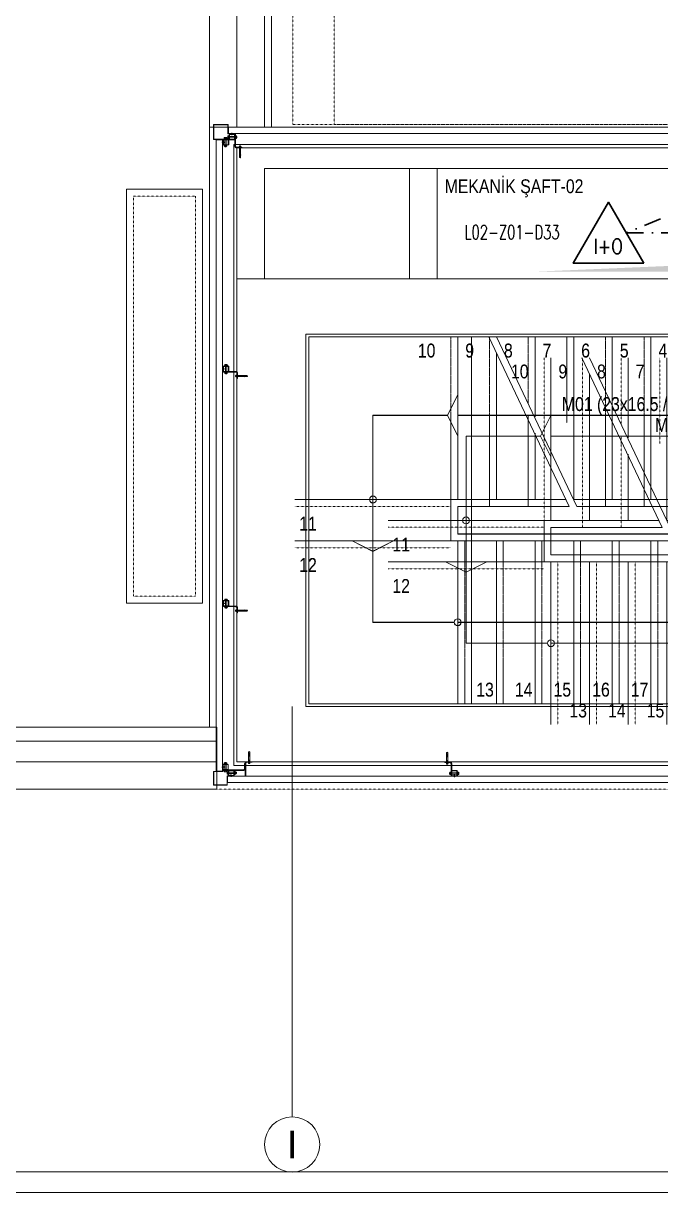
# Model space of a CAD drawing. Extents: x -3709 to 34975, y -230 to 8245.
# Drawn here: x 30624 to 31085, y 0 to 848 of the extents above; entities that cross this region are included whole.
import ezdxf
from ezdxf.enums import TextEntityAlignment as Align

# ---------------------------------------------------------------- set-up
doc = ezdxf.new("R2010")
doc.units = 0
for name, pattern in [('DASHDOT', [25.4, 12.7, -6.35, 0, -6.35]), ('DOT2', [0.125, 0, -0.125]), ('HIDDEN', [0.375, 0.25, -0.125])]:
    doc.linetypes.add(name, pattern=pattern)
doc.layers.get('0').update_dxf_attribs({"color": 9, "lineweight": 9})
for name, color, linetype, lineweight in [('00', 9, 'Continuous', 9), ('01', 9, 'Continuous', 9), ('06A', 9, 'Continuous', 9), ('06D', 9, 'Continuous', 9), ('09D', 9, 'Continuous', 9), ('10', 9, 'Continuous', 9), ('10A', 9, 'Continuous', 9), ('14', 9, 'Continuous', 9), ('19', 9, 'Continuous', 9), ('19D', 9, 'DOT2', 9), ('20', 9, 'DOT2', 9), ('21', 9, 'Continuous', 9), ('24', 9, 'Continuous', 9), ('33', 9, 'BATTING', 9), ('35', 9, 'Continuous', 9), ('40A', 9, 'Continuous', 9), ('E-DEDEKTÖR NUMARALARI', 20, 'Continuous', 30), ('E-KABLO', 7, 'Continuous', 30), ('E-KOMBİNE DEDEKTÖR (ISI+OPTİK DUMAN)', 7, 'Continuous', 30)]:
    doc.layers.add(name, color=color, linetype=linetype, lineweight=lineweight)
doc.styles.add('Arial', font='arial.ttf', dxfattribs={"height": 2.5})
doc.styles.add('E-YAZI', font='txttw.shx')
doc.styles.add('MuuM_TEXT-STANDART', font='ARIALN.TTF')
doc.linetypes.add('BATTING', pattern='A,0.0001,-0.1,[134,ltypeshp.shx,S=0.1,R=0,X=-0.1,Y=0],-0.2,[134,ltypeshp.shx,S=0.1,R=180,X=0.1,Y=0],-0.1', length=0.4001)

# ---------------------------------------------------------------- blocks, each defined once
blk = doc.blocks.new('VIDA')
for p, q in [((-18072, 6523.9), (-18071.9, 6524)), ((-18071.9, 6523.8), (-18072, 6523.9)), ((-18071.9, 6524), (-18070.1, 6524.7)), ((-18069.6, 6522.9), (-18071.9, 6523.8)), ((-18069.7, 6524.9), (-18070.6, 6523.2)), ((-18070.6, 6523.2), (-18070.1, 6524.7)), ((-18070.1, 6524.7), (-18069.9, 6525.1)), ((-18069.9, 6525.1), (-18070.1, 6524.1)), ((-18070.1, 6524.1), (-18070, 6524.3)), ((-18070, 6524.3), (-18069.8, 6525.1)), ((-18069.9, 6525.1), (-18069.8, 6525.1)), ((-18069.8, 6525.1), (-18069.7, 6524.9)), ((-18069.7, 6524.9), (-18069.3, 6525)), ((-18069.6, 6522.8), (-18069.1, 6525)), ((-18069.6, 6522.8), (-18069.6, 6522.9)), ((-18069.4, 6522.4), (-18069.6, 6522.8)), ((-18068.9, 6525.3), (-18069.4, 6522.4)), ((-18069.3, 6522.4), (-18069.4, 6522.4)), ((-18069.3, 6522.4), (-18068.9, 6525.3)), ((-18069.3, 6525), (-18069.1, 6525)), ((-18069.1, 6522.8), (-18069.3, 6522.4)), ((-18069.1, 6525), (-18068.9, 6525.3)), ((-18068.7, 6522.8), (-18069.1, 6522.8)), ((-18068.9, 6525.3), (-18068.9, 6525.3)), ((-18068.9, 6525.3), (-18068.7, 6525)), ((-18068.7, 6522.8), (-18068.2, 6525)), ((-18068.7, 6525), (-18068.2, 6525)), ((-18068.5, 6522.4), (-18068.7, 6522.8)), ((-18068, 6525.3), (-18068.5, 6522.4)), ((-18068.4, 6522.4), (-18068.5, 6522.4)), ((-18068.4, 6522.4), (-18067.9, 6525.3)), ((-18068.2, 6522.8), (-18068.4, 6522.4)), ((-18068.2, 6522.8), (-18068.4, 6522.4)), ((-18068.2, 6525), (-18068, 6525.3)), ((-18067.7, 6525), (-18068.2, 6522.8)), ((-18067.7, 6522.8), (-18068.2, 6522.8)), ((-18067.9, 6525.3), (-18068, 6525.3)), ((-18067.9, 6525.3), (-18067.7, 6525)), ((-18067.7, 6522.8), (-18067.2, 6525)), ((-18067.7, 6525), (-18067.2, 6525)), ((-18067.5, 6522.4), (-18067.7, 6522.8)), ((-18067, 6525.3), (-18067.5, 6522.4)), ((-18067.4, 6522.4), (-18067.5, 6522.4)), ((-18067.4, 6522.4), (-18066.9, 6525.3)), ((-18067.2, 6522.8), (-18067.4, 6522.4)), ((-18067.2, 6522.8), (-18067.4, 6522.4)), ((-18067.2, 6525), (-18067, 6525.3)), ((-18066.7, 6525), (-18067.2, 6522.8)), ((-18066.7, 6522.8), (-18067.2, 6522.8)), ((-18066.9, 6525.3), (-18067, 6525.3)), ((-18066.9, 6525.3), (-18066.7, 6525)), ((-18066.3, 6525), (-18066.7, 6525)), ((-18066.7, 6522.8), (-18066.3, 6525)), ((-18066.5, 6522.4), (-18066.7, 6522.8)), ((-18066.1, 6525.3), (-18066.5, 6522.4)), ((-18066.5, 6522.4), (-18066, 6525.3)), ((-18066.3, 6522.8), (-18066.5, 6522.4)), ((-18066.3, 6522.8), (-18066.5, 6522.4)), ((-18066.5, 6522.4), (-18066.5, 6522.4)), ((-18066.3, 6525), (-18066.1, 6525.3)), ((-18065.8, 6525), (-18066.3, 6522.8)), ((-18066.3, 6522.8), (-18065.8, 6522.8)), ((-18066, 6525.3), (-18066.1, 6525.3)), ((-18066, 6525.3), (-18065.8, 6525)), ((-18065.8, 6522.8), (-18065.3, 6525)), ((-18065.8, 6525), (-18065.3, 6525)), ((-18065.6, 6522.4), (-18065.8, 6522.8)), ((-18065.1, 6525.3), (-18065.6, 6522.4)), ((-18065.5, 6522.4), (-18065.6, 6522.4)), ((-18065.5, 6522.4), (-18065, 6525.3)), ((-18065.3, 6522.8), (-18065.5, 6522.4)), ((-18065.3, 6522.8), (-18065.5, 6522.4)), ((-18065.3, 6525), (-18065.1, 6525.3)), ((-18064.8, 6525), (-18065.3, 6522.8)), ((-18064.8, 6522.8), (-18065.3, 6522.8)), ((-18065.1, 6525.3), (-18065, 6525.3)), ((-18065, 6525.3), (-18064.8, 6525)), ((-18064.8, 6525), (-18064.3, 6525)), ((-18064.8, 6522.8), (-18064.3, 6525)), ((-18064.6, 6522.4), (-18064.8, 6522.8)), ((-18064.1, 6525.3), (-18064.6, 6522.4)), ((-18064.5, 6522.4), (-18064.6, 6522.4)), ((-18064.5, 6522.4), (-18064, 6525.3)), ((-18064.3, 6522.8), (-18064.5, 6522.4)), ((-18064.3, 6522.8), (-18064.5, 6522.4)), ((-18064.3, 6525), (-18064.1, 6525.3)), ((-18063.8, 6525), (-18064.3, 6522.8)), ((-18063.8, 6522.8), (-18064.3, 6522.8)), ((-18064, 6525.3), (-18064.1, 6525.3)), ((-18064, 6525.3), (-18063.8, 6525)), ((-18063.8, 6522.8), (-18062, 6525)), ((-18062, 6525), (-18063.8, 6525)), ((-18063.6, 6522.4), (-18063.8, 6522.8)), ((-18063.6, 6522.4), (-18061.7, 6525.3)), ((-18061.8, 6525.3), (-18063.6, 6522.4)), ((-18062, 6522.8), (-18063.6, 6522.4)), ((-18062, 6522.8), (-18063.6, 6522.4)), ((-18063.6, 6522.4), (-18063.6, 6522.4)), ((-18061.5, 6525), (-18063.4, 6522.8)), ((-18063.4, 6522.8), (-18061.5, 6522.8)), ((-18061.7, 6525.3), (-18063.2, 6525.3)), ((-18062.7, 6522.4), (-18061.5, 6522.8)), ((-18062.6, 6522.4), (-18062.1, 6525.3)), ((-18062.4, 6522.8), (-18062.6, 6522.4)), ((-18062.4, 6522.8), (-18062.6, 6522.4)), ((-18062.6, 6522.4), (-18061.3, 6522.4)), ((-18062.4, 6525), (-18062.2, 6525.3)), ((-18061.5, 6525), (-18062.4, 6525)), ((-18061.5, 6522.8), (-18062.4, 6525)), ((-18061.9, 6525), (-18062.4, 6522.8)), ((-18061.9, 6522.8), (-18062.4, 6522.8)), ((-18062.2, 6525.3), (-18062.1, 6525.3)), ((-18062.2, 6525.3), (-18061.3, 6522.4)), ((-18062.1, 6525.3), (-18061.9, 6525)), ((-18062, 6525), (-18061.8, 6525.3)), ((-18061.9, 6525), (-18061.4, 6525)), ((-18061.9, 6522.8), (-18061.4, 6525)), ((-18061.7, 6522.4), (-18061.9, 6522.8)), ((-18061.2, 6525.3), (-18061.7, 6522.4)), ((-18061.7, 6525.3), (-18061.5, 6525)), ((-18061.6, 6522.4), (-18061.7, 6522.4)), ((-18061.6, 6522.4), (-18061.2, 6525.3)), ((-18061.4, 6522.8), (-18061.6, 6522.4)), ((-18061.4, 6522.8), (-18061.6, 6522.4)), ((-18061.4, 6525), (-18061.2, 6525.3)), ((-18061, 6525), (-18061.4, 6522.8)), ((-18060.9, 6522.8), (-18061.4, 6522.8)), ((-18061.2, 6525.3), (-18061, 6525)), ((-18061.2, 6525.3), (-18061.2, 6525.3)), ((-18061, 6525), (-18060.5, 6525)), ((-18060.9, 6522.8), (-18060.5, 6525)), ((-18060.7, 6522.4), (-18060.9, 6522.8)), ((-18060.7, 6522.4), (-18060.2, 6525.3)), ((-18060.3, 6525.3), (-18060.7, 6522.4)), ((-18060.5, 6522.8), (-18060.7, 6522.4)), ((-18060.5, 6522.8), (-18060.7, 6522.4)), ((-18060.7, 6522.4), (-18060.7, 6522.4)), ((-18060.5, 6525), (-18060.3, 6525.3)), ((-18060, 6525), (-18060.5, 6522.8)), ((-18060.5, 6522.8), (-18060, 6522.8)), ((-18060.3, 6525.3), (-18060.2, 6525.3)), ((-18060.2, 6525.3), (-18060, 6525)), ((-18060, 6525), (-18059.5, 6525)), ((-18060, 6522.8), (-18059.5, 6525)), ((-18059.8, 6522.4), (-18060, 6522.8)), ((-18059.3, 6525.3), (-18059.8, 6522.4)), ((-18059.7, 6522.4), (-18059.8, 6522.4)), ((-18059.7, 6522.4), (-18059.2, 6525.3)), ((-18059.5, 6522.8), (-18059.7, 6522.4)), ((-18059.5, 6522.8), (-18059.7, 6522.4)), ((-18059.5, 6525), (-18059.3, 6525.3)), ((-18059.2, 6524), (-18059.5, 6522.8)), ((-18059.5, 6522.8), (-18059.2, 6522.8)), ((-18059.3, 6525.3), (-18059.2, 6525.3)), ((-18058.1, 6526.6), (-18059.2, 6526.6)), ((-18059.2, 6521.2), (-18059.2, 6526.6)), ((-18058.1, 6521.2), (-18059.2, 6521.2))]:
    blk.add_line(p, q)
for points in [[(-18068.7, 6525), (-18069.1, 6522.8)], [(-18057.2, 6524.3), (-18057.5, 6524), (-18057.5, 6523.8), (-18057.2, 6523.5)]]:
    blk.add_lwpolyline(points)
for centre, start, end in [((-18062.4, 6523.6), 7.50951, 35.24269), ((-18062.4, 6524.2), 324.75731, 352.49049)]:
    blk.add_arc(centre, 5.21, start, end)
blk = doc.blocks.new('krt-harpusta1')
blk.add_lwpolyline([(16786.22, 292.5), (16786.22, 337.5), (14425.84, 337.5), (14425.84, 1327.5), (16786.19, 1327.5), (16786.19, 1372.5), (14380.84, 1372.5), (14380.84, 292.5), (16786.22, 292.5)])
at = {"layer": '06D', "linetype": 'HIDDEN'}
for points in [[(16786.19, 1352.5), (14400.84, 1352.5), (14400.84, 312.5), (16786.22, 312.5), (16786.22, 312.5)], [(16786.19, 1337.5), (14415.84, 1337.5), (14415.84, 327.5), (16786.22, 327.5)]]:
    blk.add_lwpolyline(points, dxfattribs=at)
at = {"layer": '10', "xscale": -0.1000000000058208, "yscale": 0.1000000000058208, "zscale": 0.1000000000021828, "rotation": 89.9725710339926}
blk.add_blockref('VIDA', (17448.09, -1504.24), dxfattribs=at)
blk = doc.blocks.new('0_arrowstairs')
blk.add_lwpolyline([(0, 0), (0, -30), (15, 0), (0, 30)], close=True)
blk = doc.blocks.new('*U105')
blk.add_lwpolyline([(0, 0), (0, 560)])
blk.add_circle((0, 0), 5)
at = {"rotation": 90}
blk.add_blockref('0_arrowstairs', (0, 560), dxfattribs=at)
blk = doc.blocks.new('*U523')
blk.add_lwpolyline([(0, 0), (0, 504)])
blk.add_circle((0, 0), 5)
at = {"rotation": 90}
blk.add_blockref('0_arrowstairs', (0, 504), dxfattribs=at)
blk = doc.blocks.new('*U519')
blk.add_lwpolyline([(0, 0), (0, 60)])
blk.add_circle((0, 0), 5)
at = {"rotation": 90}
blk.add_blockref('0_arrowstairs', (0, 60), dxfattribs=at)
blk = doc.blocks.new('MERDVN2.KAT')
at = {"layer": '19', "linetype": 'Continuous'}
for points in [[(16960.84, -297.5), (16960.84, -179.5)], [(17041.58, -302.5), (16983.25, -179.5)], [(17047.17, -302.5), (16988.84, -179.5)], [(17016.84, -237.5), (17016.84, -179.5)], [(17044.84, -297.5), (17044.84, -179.5)], [(17072.84, -297.5), (17072.84, -179.5)], [(17100.84, -297.5), (17100.84, -179.5)], [(17128.84, -297.5), (17128.84, -179.5)], [(17156.84, -297.5), (17156.84, -179.5)], [(17184.84, -297.5), (17184.84, -179.5)], [(17212.84, -297.5), (17212.84, -179.5)], [(16988.84, -297.5), (16988.84, -191.48)], [(17016.84, -297.5), (17016.84, -249.48)], [(16955.84, -297.5), (16842.84, -297.5)], [(17041.58, -302.5), (16960.84, -302.5), (16960.84, -322.5), (16960.84, -322.5), (17235.84, -322.5), (17235.84, -307.5), (17240.84, -307.5), (17240.84, -327.5), (17235.84, -327.5), (16955.84, -327.5), (16955.84, -327.5), (16955.84, -297.5), (17039.25, -297.5)], [(16955.84, -327.5), (16842.84, -327.5)], [(16960.84, -445.5), (16960.84, -327.5)], [(16988.84, -445.5), (16988.84, -327.5)], [(17016.84, -445.5), (17016.84, -327.5)], [(17044.84, -445.5), (17044.84, -327.5)], [(17072.84, -445.5), (17072.84, -327.5)], [(17100.84, -445.5), (17100.84, -327.5)], [(17128.84, -445.5), (17128.84, -327.5)], [(17156.84, -445.5), (17156.84, -327.5)], [(17184.84, -445.5), (17184.84, -327.5)], [(17212.84, -445.5), (17212.84, -327.5)], [(17240.84, -445.5), (17240.84, -327.5)]]:
    blk.add_lwpolyline(points, dxfattribs=at)
at = {"layer": '19'}
for points in [[(17047.17, -302.5), (16988.84, -179.5)], [(16958.34, -386.5), (16899.34, -386.5), (16899.34, -236.5), (16953.34, -236.5)], [(17044.84, -297.5), (17240.84, -297.5), (17240.84, -297.5), (17240.84, -302.5), (17240.84, -302.5), (17047.17, -302.5)]]:
    blk.add_lwpolyline(points, dxfattribs=at)
at = {"layer": '19D'}
for points in [[(16955.84, -297.5), (16955.84, -179.5)], [(16983.84, -302.5), (16983.84, -179.5)], [(17011.84, -228), (17011.84, -179.5)], [(17039.84, -241.83), (17039.84, -179.5)], [(17067.84, -302.5), (17067.84, -179.5)], [(17095.84, -302.5), (17095.84, -179.5)], [(17123.84, -302.5), (17123.84, -179.5)], [(17151.84, -302.5), (17151.84, -179.5)], [(17179.84, -302.5), (17179.84, -179.5)], [(17207.84, -302.5), (17207.84, -179.5)], [(17011.84, -241.83), (17011.84, -236.5)], [(17011.84, -302.5), (17011.84, -239.78)], [(16955.58, -302.49), (16842.84, -302.49)], [(16965.84, -445.5), (16965.84, -327.5)], [(16993.84, -445.5), (16993.84, -327.5)], [(17021.84, -445.5), (17021.84, -327.5)], [(17049.84, -445.5), (17049.84, -327.5)], [(17077.84, -445.5), (17077.84, -327.5)], [(17105.84, -445.5), (17105.84, -327.5)], [(17133.84, -445.5), (17133.84, -327.5)], [(17161.84, -445.5), (17161.84, -327.5)], [(17189.84, -445.5), (17189.84, -327.5)], [(17217.84, -445.5), (17217.84, -327.5)], [(17245.84, -445.5), (17245.84, -327.5)], [(16955.58, -332.49), (16842.84, -332.49)]]:
    blk.add_lwpolyline(points, dxfattribs=at)
at = {"layer": '19', "xscale": 0.5, "yscale": 0.5, "zscale": 0.5}
for name, p, rotation in [('*U523', (17212.84, -236.5), 90), ('*U519', (16899.34, -297.5), 180), ('*U105', (16960.84, -386.5), 270)]:
    blk.add_blockref(name, p, dxfattribs=dict(at, rotation=rotation))
at = {"layer": '21', "style": 'MuuM_TEXT-STANDART'}
for s, p in [('10', (16944.65, -184.5)), ('9', (16972.65, -184.5)), ('8', (17000.65, -184.5)), ('7', (17028.65, -184.5)), ('6', (17056.65, -184.5)), ('5', (17084.65, -184.5)), ('4', (17112.65, -184.5)), ('3', (17140.65, -184.5)), ('2', (17168.65, -184.5)), ('1', (17196.65, -184.5)), ('M01 (23x16.5 / 28)', (17132.43, -223.28)), ('11', (16858.69, -309.98)), ('12', (16858.69, -339.98)), ('13', (16986.98, -430.33)), ('14', (17014.98, -430.33)), ('15', (17042.98, -430.33)), ('16', (17070.98, -430.33)), ('17', (17098.98, -430.33)), ('18', (17126.98, -430.33)), ('19', (17154.98, -430.33)), ('20', (17182.98, -430.33)), ('21', (17210.98, -430.33)), ('22', (17238.98, -430.33)), ('23', (17266.98, -430.33))]:
    blk.add_text(s, height=10, dxfattribs=at).set_placement(p, align=Align.TOP_RIGHT)
blk = doc.blocks.new('0_aks')
at = {"linetype": 'Continuous'}
blk.add_circle((0, 0), 2, dxfattribs=at)
at = {"style": 'Arial'}
blk.add_attdef('AKS', text='', height=2, dxfattribs=at).set_placement((0, 0), align=Align.MIDDLE_CENTER)
blk = doc.blocks.new('p-aks_vw')
at = {"layer": '24', "ltscale": 2}
blk.add_lwpolyline([(2440, 40), (2440, -257.5)], dxfattribs=at)
at = {"layer": '24', "xscale": 10, "yscale": 10, "zscale": 10}
blk.add_blockref('0_aks', (2440, -277.5), dxfattribs=at).add_auto_attribs({'AKS': 'I'})
blk = doc.blocks.new('cxvxv')
for p, q in [((-21988.02, 8561.25, 0), (-21987.03, 8561.3, 0)), ((-21988, 8561.3, 0), (-21987.94, 8561.35, 0)), ((-21988, 8561.26, 0), (-21988, 8561.3, 0)), ((-21987.54, 8561.35, 0), (-21987.94, 8561.35, 0)), ((-21987.54, 8561.35, 0), (-21987.1, 8561.35, 0)), ((-21987.03, 8561.3, 0), (-21987.1, 8561.35, 0)), ((-21987.05, 8561.32, 0), (-21987.03, 8561.3, 0)), ((-21987.03, 8561.3, 0), (-21987.05, 8561.28, 0)), ((-21987.03, 8561.3, 0), (-21987.05, 8561.29, 0)), ((-21988.4, 8560.98, 0), (-21988.4, 8560.32, 0)), ((-21988.4, 8560.32, 0), (-21986.64, 8560.32, 0)), ((-21988.4, 8555.4, 0), (-21986.64, 8555.4, 0)), ((-21988.4, 8554.74, 0), (-21988.4, 8555.4, 0)), ((-21986.86, 8561.07, 0), (-21988.18, 8561.07, 0)), ((-21986.86, 8554.65, 0), (-21988.17, 8554.65, 0)), ((-21988.02, 8561.25, 0), (-21988, 8561.26, 0)), ((-21988, 8561.23, 0), (-21988.02, 8561.25, 0)), ((-21988.02, 8561.13, 0), (-21987.03, 8561.19, 0)), ((-21988.02, 8561.13, 0), (-21988, 8561.14, 0)), ((-21988, 8561.11, 0), (-21988.02, 8561.13, 0)), ((-21988.02, 8560.32, 0), (-21987.02, 8560.32, 0)), ((-21988.02, 8560.28, 0), (-21988.02, 8560.32, 0)), ((-21988.02, 8560.11, 0), (-21988.02, 8555.61, 0)), ((-21988.02, 8555.44, 0), (-21988.02, 8555.4, 0)), ((-21988.02, 8555.4, 0), (-21987.02, 8555.4, 0)), ((-21988, 8561.14, 0), (-21988, 8561.23, 0)), ((-21988, 8561.07, 0), (-21988, 8561.11, 0)), ((-21987.96, 8560.98, 0), (-21987.96, 8560.32, 0)), ((-21987.96, 8554.74, 0), (-21987.96, 8555.4, 0)), ((-21987.7, 8561.05, 0), (-21987.7, 8561.08, 0)), ((-21987.7, 8561.07, 0), (-21987.7, 8561.07, 0)), ((-21987.08, 8560.64, 0), (-21987.08, 8560.98, 0)), ((-21987.08, 8560.64, 0), (-21987.08, 8560.32, 0)), ((-21987.08, 8555.08, 0), (-21987.08, 8555.4, 0)), ((-21987.08, 8555.08, 0), (-21987.08, 8554.74, 0)), ((-21987.06, 8560.32, 0), (-21987.06, 8560.28, 0)), ((-21987.06, 8555.61, 0), (-21987.06, 8560.11, 0)), ((-21987.06, 8555.4, 0), (-21987.06, 8555.44, 0)), ((-21987.05, 8561.28, 0), (-21987.05, 8561.2, 0)), ((-21987.05, 8561.2, 0), (-21987.03, 8561.19, 0)), ((-21987.03, 8561.19, 0), (-21987.05, 8561.17, 0)), ((-21987.05, 8561.17, 0), (-21987.05, 8561.08, 0)), ((-21987.05, 8561.08, 0), (-21987.03, 8561.07, 0)), ((-21987.02, 8560.32, 0), (-21987.02, 8560.28, 0)), ((-21987.02, 8555.61, 0), (-21987.02, 8560.11, 0)), ((-21987.02, 8555.4, 0), (-21987.02, 8555.44, 0)), ((-21986.64, 8560.32, 0), (-21986.64, 8560.98, 0)), ((-21986.64, 8555.4, 0), (-21986.64, 8554.74, 0))]:
    blk.add_line(p, q)
at = {"elevation": 0}
for points in [[(-21986.3, 8560.11), (-21988.7, 8560.11), (-21988.7, 8560.28), (-21986.3, 8560.28)], [(-21986.3, 8555.61), (-21988.7, 8555.61), (-21988.7, 8555.44), (-21986.3, 8555.44)]]:
    blk.add_lwpolyline(points, close=True, dxfattribs=at)
for points in [[(-21987.98, 8560.28), (-21987.98, 8560.32)], [(-21987.98, 8560.11), (-21987.98, 8555.61)], [(-21987.98, 8555.44), (-21987.98, 8555.4)]]:
    blk.add_lwpolyline(points, dxfattribs=at)
for centre, radius, start, end in [((-21988.18, 8560.75, 0), 0.315, 45.8497, 134.1503), ((-21988.18, 8554.97, 0), 0.315, 225.8497, 314.1503), ((-21987.52, 8559.95, 0), 1.12, 66.87008, 113.12992), ((-21987.52, 8559.95, 0), 1.12, 66.87008, 113.12992), ((-21987.52, 8555.77, 0), 1.12, 246.87008, 293.12992), ((-21987.52, 8555.77, 0), 1.12, 246.87008, 293.12992), ((-21986.86, 8560.76, 0), 0.313, 45.44896, 134.55104), ((-21986.86, 8554.96, 0), 0.313, 225.44896, 314.55104)]:
    blk.add_arc(centre, radius, start, end)
blk = doc.blocks.new('çelik dübel')
at = {"ltscale": 7}
for p, q in [((-87.2, -2), (-85, 2)), ((-85, -6), (-85, 2)), ((-68, 2), (-85, 2)), ((-75, -6), (-75, 2)), ((-70, -6), (-70, 2)), ((-68, 3), (-58, 2)), ((-68, -7), (-68, 3)), ((-58, -6), (-58, 2)), ((-8.5, 2), (-58, 2)), ((-53, 1.5), (-58, 1.5)), ((-53, -6), (-53, 2)), ((-25, -6), (-25, 2)), ((-25, -6), (-23.9, 2)), ((-23, -6), (-21.9, 2)), ((-21, -6), (-19.9, 2)), ((-19, -6), (-17.9, 2)), ((-17, -6), (-15.9, 2)), ((-85, -6), (-87.2, -2)), ((-68, -6), (-85, -6)), ((-68, -7), (-58, -6)), ((-53, -5.5), (-58, -5.5)), ((-8.5, -6), (-58, -6))]:
    blk.add_line(p, q, dxfattribs=at)
for p, q in [((-15, -6), (-13.9, 2)), ((-13, -6), (-11.9, 2)), ((-11, -6), (-10, 1.1)), ((-10, -9), (-10, 5)), ((-9, 5), (-10, 5)), ((-10, 3), (-10, 5)), ((-9, -9), (-9, 5)), ((-8.5, 2), (-8.5, 3)), ((-8.5, -4), (-8.5, 0)), ((-5, 4), (-7.5, 4)), ((-5, 1), (-7.5, 1)), ((-4, 2), (-4, 3)), ((-1, 2), (-4, 2)), ((-4, -4), (-4, 0)), ((-3, -6), (-1.9, 2)), ((-1, -6), (0, 1.1)), ((0, -5), (0, 1)), ((-10, -7), (-10, -9.1)), ((-9, -9), (-10, -9)), ((-8.5, -6), (-8.5, -7)), ((-5, -5), (-7.5, -5)), ((-5, -8), (-7.5, -8)), ((-4, -6), (-4, -7)), ((-1, -6), (-4, -6))]:
    blk.add_line(p, q)
for points in [[(-68, 0.6), (-67.4, 0.4), (-67, 0.1), (-66.6, -0.3), (-66.2, -0.8), (-65.9, -1.3), (-65.7, -1.9), (-65.4, -2.3), (-65.2, -2.8), (-65, -3.1), (-64.8, -3.3), (-64.6, -3.5), (-64.4, -3.6), (-64.2, -3.5), (-63.9, -3.5), (-63.7, -3.3), (-63.5, -3.1), (-63.2, -2.9), (-62.9, -2.6), (-62.7, -2.3), (-62.4, -2), (-62.1, -1.7), (-61.9, -1.4), (-61.6, -1.1), (-61.4, -0.9), (-61.2, -0.7), (-61, -0.6), (-60.8, -0.5), (-60.6, -0.5), (-60.4, -0.5), (-60.3, -0.7), (-60.1, -0.9), (-59.9, -1.1), (-59.8, -1.5), (-59.6, -1.9), (-59.4, -2.3), (-59.2, -2.7), (-58.9, -3), (-58.7, -3.3), (-58.4, -3.5), (-58, -3.5)], [(-68, -0.5), (-68, -0.5), (-67.9, -0.5), (-67.9, -0.5), (-67.8, -0.5), (-67.8, -0.6), (-67.7, -0.6), (-67.7, -0.6), (-67.6, -0.7), (-67.6, -0.7), (-67.6, -0.8), (-67.5, -0.8), (-67.5, -0.8), (-67.5, -0.9), (-67.4, -0.9), (-67.4, -0.9), (-67.3, -1), (-67.3, -1), (-67.3, -1.1), (-67.2, -1.1), (-67.2, -1.2), (-67.2, -1.2), (-67.1, -1.3), (-67.1, -1.3), (-67.1, -1.4), (-67, -1.4), (-67, -1.5), (-67, -1.5), (-66.9, -1.6), (-66.9, -1.6), (-66.9, -1.7), (-66.9, -1.7), (-66.8, -1.8), (-66.8, -1.9), (-66.8, -1.9), (-66.7, -2), (-66.7, -2), (-66.7, -2.1), (-66.6, -2.2), (-66.6, -2.2), (-66.6, -2.3), (-66.6, -2.3), (-66.5, -2.4), (-66.5, -2.5), (-66.5, -2.5), (-66.4, -2.6), (-66.4, -2.7), (-66.4, -2.7), (-66.3, -2.8), (-66.3, -2.8), (-66.3, -2.9), (-66.3, -3), (-66.2, -3), (-66.2, -3.1), (-66.2, -3.1), (-66.1, -3.2), (-66.1, -3.2), (-66.1, -3.3), (-66, -3.4), (-66, -3.4), (-66, -3.5), (-65.9, -3.5), (-65.9, -3.6), (-65.9, -3.6), (-65.8, -3.7), (-65.8, -3.7), (-65.7, -3.8), (-65.7, -3.8), (-65.7, -3.9), (-65.6, -3.9), (-65.6, -4), (-65.5, -4), (-65.5, -4.1), (-65.4, -4.1), (-65.4, -4.1), (-65.3, -4.2), (-65.3, -4.2), (-65.2, -4.3), (-65.2, -4.3), (-65.1, -4.3), (-65, -4.4), (-65, -4.4), (-64.9, -4.4), (-64.9, -4.4), (-64.8, -4.5), (-64.7, -4.5), (-64.7, -4.5), (-64.6, -4.5), (-64.5, -4.5), (-64.5, -4.5), (-64.4, -4.5), (-64.3, -4.5), (-64.3, -4.5), (-64.2, -4.5), (-64.1, -4.5), (-64.1, -4.5), (-64, -4.5), (-64, -4.5), (-63.9, -4.5), (-63.8, -4.5), (-63.8, -4.5), (-63.7, -4.4), (-63.7, -4.4), (-63.6, -4.4), (-63.6, -4.4), (-63.5, -4.4), (-63.4, -4.3), (-63.4, -4.3), (-63.3, -4.3), (-63.3, -4.3), (-63.3, -4.2), (-63.2, -4.2), (-63.2, -4.2), (-63.1, -4.1), (-63.1, -4.1), (-63, -4.1), (-63, -4), (-62.9, -4), (-62.9, -4), (-62.9, -3.9), (-62.8, -3.9), (-62.8, -3.9), (-62.7, -3.8), (-62.7, -3.8), (-62.7, -3.8), (-62.6, -3.7), (-62.6, -3.7), (-62.5, -3.6), (-62.5, -3.6), (-62.5, -3.6), (-62.4, -3.5), (-62.4, -3.5), (-62.4, -3.5), (-62.3, -3.4), (-62.3, -3.4), (-62.2, -3.3), (-62.2, -3.3), (-62.2, -3.3), (-62.1, -3.2), (-62.1, -3.2), (-62.1, -3.1), (-62, -3.1), (-62, -3.1), (-62, -3), (-61.9, -3), (-61.9, -2.9), (-61.9, -2.9), (-61.8, -2.9), (-61.8, -2.8), (-61.7, -2.8), (-61.7, -2.7), (-61.7, -2.7), (-61.6, -2.6), (-61.6, -2.6), (-61.6, -2.6), (-61.5, -2.5), (-61.5, -2.5), (-61.5, -2.5), (-61.4, -2.4), (-61.4, -2.4), (-61.4, -2.3), (-61.3, -2.3), (-61.3, -2.3), (-61.3, -2.2), (-61.3, -2.2), (-61.2, -2.2), (-61.2, -2.1), (-61.2, -2.1), (-61.1, -2), (-61.1, -2), (-61.1, -2), (-61, -1.9), (-61, -1.9), (-61, -1.9), (-61, -1.9), (-60.9, -1.8), (-60.9, -1.8), (-60.9, -1.8), (-60.9, -1.8), (-60.9, -1.8), (-60.9, -1.7), (-60.8, -1.7), (-60.8, -1.7), (-60.8, -1.7), (-60.8, -1.7), (-60.8, -1.7), (-60.8, -1.8), (-60.7, -1.8), (-60.7, -1.8), (-60.7, -1.8), (-60.7, -1.9), (-60.7, -1.9), (-60.7, -1.9), (-60.6, -2), (-60.6, -2), (-60.6, -2.1), (-60.6, -2.1), (-60.6, -2.1), (-60.5, -2.2), (-60.5, -2.2), (-60.5, -2.3), (-60.5, -2.3), (-60.4, -2.4), (-60.4, -2.5), (-60.4, -2.5), (-60.4, -2.6), (-60.3, -2.6), (-60.3, -2.7), (-60.3, -2.7), (-60.3, -2.8), (-60.2, -2.8), (-60.2, -2.9), (-60.2, -3), (-60.1, -3), (-60.1, -3.1), (-60.1, -3.1), (-60, -3.2), (-60, -3.2), (-59.9, -3.3), (-59.9, -3.4), (-59.9, -3.4), (-59.8, -3.5), (-59.8, -3.5), (-59.7, -3.6), (-59.7, -3.6), (-59.6, -3.7), (-59.6, -3.8), (-59.5, -3.8), (-59.5, -3.9), (-59.4, -3.9), (-59.3, -4), (-59.3, -4), (-59.2, -4.1), (-59.1, -4.2), (-59, -4.2), (-58.9, -4.3), (-58.8, -4.3), (-58.6, -4.4), (-58.4, -4.4), (-58.2, -4.5), (-58, -4.5)]]:
    blk.add_lwpolyline(points)
for centre, start, end in [((-7.5, 3), 90, 180), ((-7.5, 2), 180, 270), ((-7.5, 0), 90, 180), ((-5, 3), 0, 90), ((-5, 2), 270, 0), ((-5, 0), 0, 90), ((-1, 1), 0, 90), ((-7.5, -4), 180, 270), ((-7.5, -6), 90, 180), ((-7.5, -7), 180, 270), ((-5, -4), 270, 0), ((-5, -6), 0, 90), ((-5, -7), 270, 0), ((-1, -5), 270, 0)]:
    blk.add_arc(centre, 1, start, end)
blk = doc.blocks.new('kjdol')
at = {"ltscale": 10, "elevation": -278.89}
blk.add_lwpolyline([(77394.12, 60089.89), (77403.28, 60089.89, 0.460237), (77404.18, 60090.79), (77404.18, 60094.89), (77403.78, 60094.89), (77403.78, 60091.29, -0.414214), (77402.78, 60090.29), (77394.12, 60090.29)], format="xyb", close=True, dxfattribs=at)
at = {"elevation": -249.79}
for points in [[(77397.97, 60089.9), (77397.97, 60085.9), (77393.97, 60085.9), (77393.97, 60089.9)], [(77397.77, 60089.7), (77397.77, 60086.1), (77394.17, 60086.1), (77394.17, 60089.7)]]:
    blk.add_lwpolyline(points, close=True, dxfattribs=at)
blk.add_blockref('cxvxv', (99383.5, 51530.11, -249.79))
at = {"extrusion": (0, 0, -1), "xscale": 0.1000000000058208, "yscale": 0.1000000000058208, "zscale": -0.0999999999999091}
blk.add_blockref('çelik dübel', (-77402.74, 60093.36, 459.25), dxfattribs=at)
at = {"xscale": 0.1000000000058208, "yscale": 0.1000000000058208, "zscale": 0.1000000000058208, "rotation": 180}
blk.add_blockref('VIDA', (75587.75, 60740.29, -249.79), dxfattribs=at)
blk = doc.blocks.new('p-harpuşta')
at = {"layer": '06D'}
blk.add_lwpolyline([(-55, 0), (0, 0), (0, 300), (-55, 300)], close=True, dxfattribs=at)
at = {"layer": '20'}
blk.add_lwpolyline([(-50, 5), (-5, 5), (-5, 295), (-50, 295)], close=True, dxfattribs=at)
blk = doc.blocks.new('catikatirevizepergole-krt')
for points in [[(0, 0), (-830, 0), (-830, 1638), (0, 1638)], [(-30, 90), (-30, 0), (-800, 0), (-800, 90)]]:
    blk.add_lwpolyline(points, close=True)
blk = doc.blocks.new('100_KOMBİNE DEDEKTÖR (ISI+OPTİK DUMAN) 085')
at = {"layer": 'E-KOMBİNE DEDEKTÖR (ISI+OPTİK DUMAN)', "color": 4}
blk.add_lwpolyline([(2.55, 0), (0, 4.416), (-2.55, 0)], close=True, dxfattribs=at)
at = {"layer": 'E-KOMBİNE DEDEKTÖR (ISI+OPTİK DUMAN)', "color": 3, "style": 'E-YAZI', "width": 0.8}
blk.add_text('I+O', height=1.1016, dxfattribs=at).set_placement((-0.018, 1.224), align=Align.MIDDLE)

msp = doc.modelspace()

# ---------------------------------------------------------------- linework, layer by layer
at = {"layer": '00'}
for points in [[(31378.33, 742.4), (31378.33, 662.4), (31363.33, 662.4), (31363.33, 742.4), (30798.33, 742.4), (30798.33, 662.4), (30778.33, 662.4), (30778.33, 757.4), (31463.62, 757.4), (31463.62, 742.4)], [(30903.33, 662.4), (30923.33, 662.4), (30923.33, 742.4), (30903.33, 742.4)]]:
    msp.add_lwpolyline(points, close=True, dxfattribs=at)
for points in [[(30903.33, 662.4), (30903.33, 742.4)], [(30923.33, 662.4), (30923.33, 742.4)]]:
    msp.add_lwpolyline(points, dxfattribs=at)
at = {"layer": '01'}
for points in [[(31378.33, 312.4), (30778.33, 312.4), (30778.33, 662.4), (31378.33, 662.4), (31378.33, 622.4), (30828.33, 622.4), (30828.33, 352.4), (31378.33, 352.4)], [(31378.33, 662.4), (30778.33, 662.4), (30778.33, 312.4), (31378.33, 312.4), (31378.33, 352.4), (30828.33, 352.4), (30828.33, 622.4), (31378.33, 622.4)]]:
    msp.add_lwpolyline(points, close=True, dxfattribs=at)
at = {"layer": '06A'}
msp.add_lwpolyline([(30758.33, 2395.4), (30758.33, 2395.4), (30803.33, 2395.4), (30803.33, 772.4), (30758.33, 772.4), (30758.33, 2395.4)], dxfattribs=at)
at = {"layer": '06D', "linetype": 'HIDDEN'}
for points in [[(30778.33, 772.4), (30778.33, 2395.4)], [(30798.33, 772.4), (30798.33, 2395.4)]]:
    msp.add_lwpolyline(points, dxfattribs=at)
at = {"layer": '09D'}
msp.add_solid([(31353.33, 725.85), (31353.33, 667.4), (31338.33, 682.4), (30993.33, 667.61)], dxfattribs=at)
at = {"layer": '10'}
for points in [[(30772.32, 759.5), (30772.32, 763.5), (30768.32, 763.5), (30768.32, 759.5)], [(30772.06, 759.7), (30772.06, 763.3), (30768.46, 763.3), (30768.46, 759.7)], [(30776.59, 763.31), (30772.59, 763.31), (30772.59, 767.31), (30776.59, 767.31)], [(30776.49, 763.51), (30772.89, 763.51), (30772.89, 767.11), (30776.49, 767.11)], [(30771.83, 310.3), (30771.83, 306.7), (30768.23, 306.7), (30768.23, 310.3)], [(30776.24, 306.1), (30772.24, 306.1), (30772.23, 302.1), (30776.23, 302.1)], [(30776.03, 305.9), (30772.43, 305.9), (30772.43, 302.3), (30776.03, 302.3)]]:
    msp.add_lwpolyline(points, close=True, dxfattribs=at)
for points in [[(30776.88, 767.9), (30776.88, 758.3, 0.460237), (30777.78, 757.4), (30781.88, 757.4), (30781.88, 757.8), (30778.28, 757.8, -0.414214), (30777.28, 758.8), (30777.28, 767.9)], [(30768.03, 306.1), (30783.33, 306.1, 0.460237), (30784.23, 307), (30784.23, 311.1), (30783.83, 311.1), (30783.83, 307.5, -0.414214), (30782.83, 306.5), (30768.03, 306.5)], [(30784.23, 301.9), (30784.23, 311.5, -0.460237), (30785.13, 312.4), (30789.23, 312.4), (30789.23, 312), (30785.63, 312, 0.414214), (30784.63, 311), (30784.63, 301.9)]]:
    msp.add_lwpolyline(points, format="xyb", close=True, dxfattribs=at)
at = {"layer": '10A'}
for points in [[(30761.53, 763.6), (30768.03, 763.6), (30768.02, 759.5), (30767.83, 759.5), (30767.83, 763.4), (30761.33, 763.4), (30761.33, 774.4), (30771.98, 774.4), (30771.98, 767.9), (30776.88, 767.9), (30776.88, 767.71), (30771.78, 767.7), (30771.78, 774.2), (30761.53, 774.2), (30761.53, 763.6)], [(31456.82, 767.9), (30772.23, 767.9), (30772.23, 772.4), (31460.62, 772.4), (31460.62, 767.9)], [(30763.33, 305.65), (30763.33, 763.15), (30767.83, 763.15), (30767.82, 305.65), (30763.33, 305.65)], [(30761.53, 305.2), (30768.03, 305.2), (30768.02, 310.5), (30767.83, 310.5), (30767.83, 305.4), (30761.33, 305.4), (30761.33, 295.4), (30771.33, 295.4), (30771.33, 301.9), (30776.23, 301.9), (30776.23, 302.1), (30771.13, 302.1), (30771.13, 295.6), (30761.53, 295.6), (30761.53, 305.2)], [(31664.43, 297.4), (30771.58, 297.4), (30771.58, 301.9), (31664.43, 301.9), (31664.43, 297.4)]]:
    msp.add_lwpolyline(points, dxfattribs=at)
at = {"layer": '14'}
msp.add_lwpolyline([(31465.62, 744.4), (31465.62, 740.4), (31380.33, 740.4), (31380.33, 480.4), (31361.33, 480.4), (31361.33, 620.4), (31361.33, 620.4), (31361.33, 620.4), (30830.33, 620.4), (30830.33, 354.4), (31361.33, 354.4), (31361.33, 354.4), (31361.33, 354.4), (31361.33, 374.4), (31380.33, 374.4), (31380.33, 334.4), (31576.33, 334.4), (31576.33, 394.4), (31636.39, 394.4), (31636.33, 740.4), (31571.62, 740.4), (31571.62, 744.4)], dxfattribs=at)
at = {"layer": '20'}
for points in [[(30758.33, 772.4), (30758.33, 337.4)], [(31675.33, 292.4), (30761.53, 292.4)]]:
    msp.add_lwpolyline(points, dxfattribs=at)
at = {"layer": '33', "ltscale": 0.2}
msp.add_lwpolyline([(31465.12, 759.9), (30776.13, 759.9), (30776.13, 309.69), (31660.83, 309.69), (31660.83, 759.9), (31573.62, 759.9)], dxfattribs=at)
at = {"layer": '35'}
for points in [[(30758.33, 337.4), (28403.33, 337.4), (28403.33, 1327.4), (30758.33, 1327.4)], [(30948.33, 502.4), (30948.33, 502.4), (30948.33, 472.4), (30948.33, 472.4), (30948.33, 354.4), (30830.33, 354.4), (30830.33, 620.4), (30948.33, 620.4)]]:
    msp.add_lwpolyline(points, close=True, dxfattribs=at)
at = {"layer": '40A'}
for points in [[(34975, 0), (27980, 0), (27980, 4205), (34975, 4205)], [(28060, 4190), (34435.06, 4190), (34435.06, 15), (28060, 15)]]:
    msp.add_lwpolyline(points, close=True, dxfattribs=at)
at = {"layer": 'E-KABLO', "color": 6, "linetype": 'DASHDOT'}
for p, q in [((31085.32, 705.88), (31060.32, 695.88)), ((31060.32, 695.88), (31387.33, 695.88))]:
    msp.add_line(p, q, dxfattribs=at)

# ---------------------------------------------------------------- block references
for p in [(13977.49, 800.02), (13977.49, 799.9), (14044.98, 784.8)]:
    msp.add_blockref('MERDVN2.KAT', p)
at = {"layer": '06D'}
for name, p in [('krt-harpusta1', (13977.49, -0.1)), ('p-harpuşta', (30753.33, 427.4))]:
    msp.add_blockref(name, p, dxfattribs=at)
at = {"layer": '10', "xscale": -1}
for name, p, rotation in [('cxvxv', (52761.65, 9309.08, 0), 179.9725710339792), ('kjdol', (-46625.55, 60685.1, 249.79), 180), ('kjdol', (-46625.55, 60515.1, 249.79), 180), ('cxvxv', (22227.05, 22295.85, 0), 269.9725710339925)]:
    msp.add_blockref(name, p, dxfattribs=dict(at, rotation=rotation))
at = {"layer": '10'}
for name, p, rotation in [('cxvxv', (22227.51, -21226.44, 0), 270.0274289660073), ('kjdol', (91023.83, -77092.07, 249.79), 90)]:
    msp.add_blockref(name, p, dxfattribs=dict(at, rotation=rotation))
at = {"layer": '10', "yscale": 0.1000000000058208}
for p, xscale, zscale, rotation in [((31426.11, 2574.14), 0.1000000000058208, 0.1000000000058208, 90.02742896600735), ((28961.59, 109.98), -0.1000000000058208, 0.1000000000021828, 359.9725710339794), ((28961.9, 960.89), 0.1000000000058208, 0.1000000000058208, 180), ((31425.58, -1504.33), -0.1000000000058208, 0.1000000000021828, 89.97257103399262)]:
    msp.add_blockref('VIDA', p, dxfattribs=dict(at, xscale=xscale, zscale=zscale, rotation=rotation))
at = {"layer": '10', "extrusion": (0, 0, -1), "yscale": 0.1000000000058208, "rotation": 270}
for p, xscale, zscale in [((-30780.38, 758.84, 312.47), -0.1000000000058208, -0.1000000000058208), ((-30786.96, 311), 0.1000000000058208, -0.0999999999999091)]:
    msp.add_blockref('çelik dübel', p, dxfattribs=dict(at, xscale=xscale, zscale=zscale))
at = {"layer": '10'}
msp.add_blockref('cxvxv', (52757.56, -8249.5, 0), dxfattribs=at)
at = {"layer": '20'}
msp.add_blockref('catikatirevizepergole-krt', (31648.84, 774.41), dxfattribs=at)
at = {"layer": '24'}
msp.add_blockref('p-aks_vw', (28378.33, 312.4), dxfattribs=at)
at = {"layer": 'E-KOMBİNE DEDEKTÖR (ISI+OPTİK DUMAN)', "xscale": 10, "yscale": 10, "zscale": 10}
msp.add_blockref('100_KOMBİNE DEDEKTÖR (ISI+OPTİK DUMAN) 085', (31047.57, 673.8), dxfattribs=at)

# ---------------------------------------------------------------- texts
at = {"layer": '21', "style": 'MuuM_TEXT-STANDART'}
msp.add_text('MEKANİK ŞAFT-02', height=10, dxfattribs=at).set_placement((30928.84, 724.59))
at = {"layer": 'E-DEDEKTÖR NUMARALARI', "style": 'E-YAZI', "width": 0.7}
msp.add_text('L02-Z01-D33', height=10, dxfattribs=at).set_placement((30943.16, 691.32))

doc.saveas('drawing.dxf')
